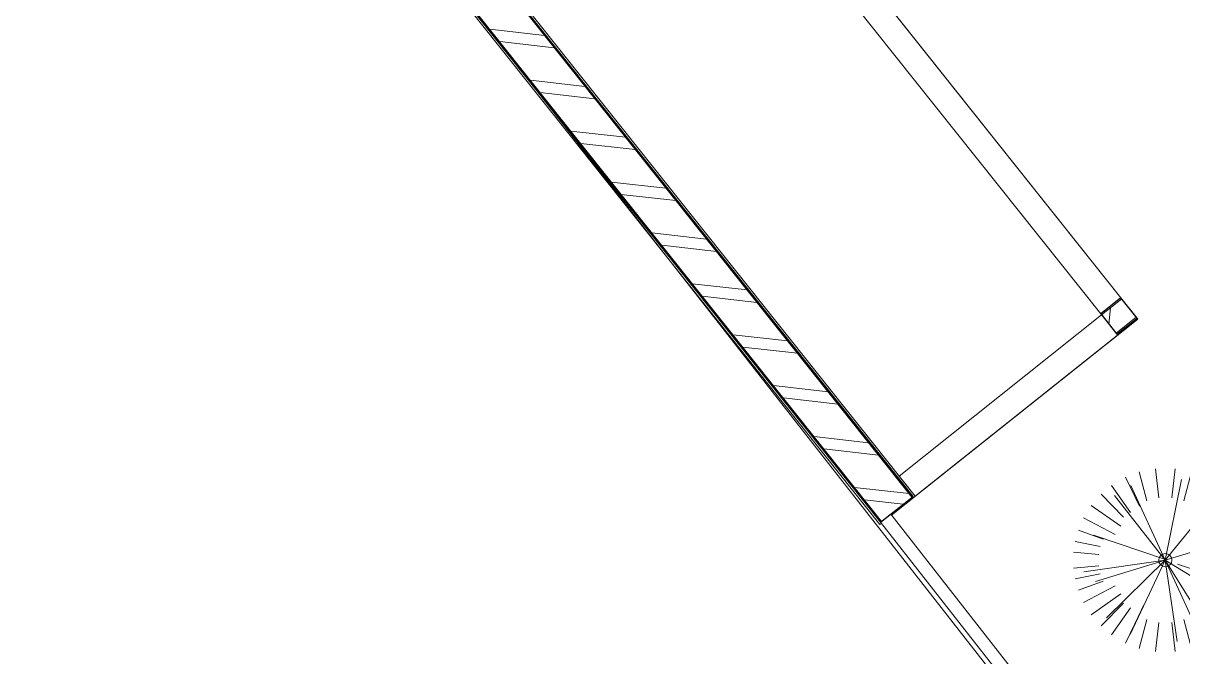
# Model space of a CAD drawing. Header units: millimetres. Extents: x 0 to 57242, y -59538 to 11130.
# Drawn here: x 17753 to 26716, y -31600 to -26702 of the extents above; entities that cross this region are included whole.
import ezdxf

# ---------------------------------------------------------------- set-up
doc = ezdxf.new("R2010")
doc.units = ezdxf.units.MM
for name, color, linetype, lineweight in [('A-FLOR', 192, 'Continuous', 9), ('A-WALL', 113, 'Continuous', 9), ('A-WALL-PATT', 111, 'Continuous', 25), ('GFdwg_dwg', 8, 'Continuous', 9), ('L-PLNT', 71, 'Continuous', 9)]:
    doc.layers.add(name, color=color, linetype=linetype, lineweight=lineweight)
pattern_1 = [(173.519, (19366.63, -23746.4), (-40.138, -353.327), []), (173.519, (19068.53, -23983.67), (-40.138, -353.327), [])]
pattern_2 = [(0, (0, 0), (812.8, 203.2), [33.528, -576.072, 33.528, -576.072, -3251.2]), (0, (0, 0), (812.8, 203.2), [-1219.2, 33.528, -1185.672, 33.528, -576.072, -1422.4]), (0, (0, 0), (812.8, 203.2), [-3048, 33.528, -372.872, 33.528, -982.472]), (120, (304.8, 101.6), (-582.3764, 602.3054), [33.528, -576.072, 33.528, -576.072, -3251.2]), (120, (304.8, 101.6), (-582.3764, 602.3054), [-1219.2, 33.528, -1185.672, 33.528, -576.072, -1422.4]), (120, (304.8, 101.6), (-582.3764, 602.3054), [-3048, 33.528, -372.872, 33.528, -982.472]), (240, (406.4, 508), (-230.4236, -805.5054), [33.528, -576.072, 33.528, -576.072, -3251.2]), (240, (406.4, 508), (-230.4236, -805.5054), [-1219.2, 33.528, -1185.672, 33.528, -576.072, -1422.4]), (240, (406.4, 508), (-230.4236, -805.5054), [-3048, 33.528, -372.872, 33.528, -982.472])]

# ---------------------------------------------------------------- blocks, each defined once
blk = doc.blocks.new('GFdwg_dwg_rge-311280-Level 0')
at = {"color": 1, "lineweight": 9}
blk.add_line((24530, 1200), (24520.6, 1200), dxfattribs=at)
at = {"color": 1, "lineweight": 9, "flags": 128}
for points in [[(24320.6, 1200), (19730, 1200), (19730, 1000), (24320.6, 1000)], [(24520.6, 1000), (24530, 1000), (24530, 1200)], [(24520.6, 1000), (24530, 1000), (24530, -1000), (24330, -1000), (24330, 1000)], [(19715, -1000), (24530, -1000), (24530, -1233.6)], [(24530, -1333.6), (24530, -1350), (7630, -1350), (7630, -1333.5)]]:
    blk.add_lwpolyline(points, dxfattribs=at)
blk = doc.blocks.new('GFdwg_dwg-311279-Level 0')
at = {"color": 1, "lineweight": 9, "flags": 128}
blk.add_lwpolyline([(47041.3, -59513.4), (47005.1, -59538.2), (21474.6, -26908.5)], dxfattribs=at)
at = {"rotation": 308.5192572358332}
blk.add_blockref('GFdwg_dwg_rge-311280-Level 0', (10153, -10543.8), dxfattribs=at)
blk = doc.blocks.new('M_RPC Shrub - Holly _2_ - 1_26 Meters-1230134-Level 0')
at = {"layer": 'L-PLNT'}
for p, q in [((-307, 641.5), (-199.6, 417.3)), ((-202.2, 681.8), (-142.1, 457.5)), ((-74.9, 707.2), (-51.3, 481.9)), ((74.9, 707.2), (51.3, 481.9)), ((202.2, 681.8), (142.1, 457.5)), ((307, 641.5), (199.6, 417.3)), ((-414.7, 577.8), (-268.5, 369)), ((0, 0), (-265.8, 578.3)), ((0, 0), (124.5, 624.2)), ((414.7, 577.8), (268.5, 369)), ((-496.9, 508.9), (-322, 331.6)), ((0, 0), (-393.5, 500.3)), ((0, 0), (401.2, 494.1)), ((496.9, 508.9), (322, 331.6)), ((-572.6, 421.8), (-343.8, 261.5)), ((572.6, 421.8), (343.8, 261.5)), ((-631.9, 326.3), (-387.9, 198.4)), ((631.9, 326.3), (387.9, 198.4)), ((-672.1, 232.7), (-481.1, 163.2)), ((-555.6, 192.4), (8.8, 3.3)), ((0, 0), (608.3, 187.3)), ((672.1, 232.7), (481.1, 163.2)), ((-696.4, 144.4), (-502.4, 104.7)), ((696.4, 144.4), (502.4, 104.7)), ((-708.6, 60.9), (-515, 42.9)), ((0, 0), (-630, -90.8)), ((0, 0), (-538.8, -165.9)), ((0, 0), (-454.1, -446)), ((0, 0), (-272.4, -575.3)), ((0, 0), (249.4, -542.6)), ((0, 0), (90.8, -630)), ((0, 0), (336.3, -540.4)), ((0, 0), (541.3, -334.8)), ((708.6, 60.9), (515, 42.9)), ((-708.6, -60.9), (-515, -42.9)), ((93.8, -31.4), (420, -140.7)), ((708.6, -60.9), (515, -42.9)), ((-696.4, -144.4), (-502.4, -104.7)), ((-672.1, -232.7), (-481.1, -163.2)), ((602.8, -204.5), (397.8, -134.9)), ((672.1, -232.7), (481.1, -163.2)), ((696.4, -144.4), (502.4, -104.7)), ((-631.9, -326.3), (-387.9, -198.4)), ((-572.6, -421.8), (-343.8, -261.5)), ((572.6, -421.8), (343.8, -261.5)), ((631.9, -326.3), (387.9, -198.4)), ((-496.9, -508.9), (-322, -331.6)), ((-253.8, -530.4), (-165, -345)), ((496.9, -508.9), (322, -331.6)), ((-414.7, -577.8), (-268.5, -369)), ((-307, -641.5), (-199.6, -417.3)), ((307, -641.5), (199.6, -417.3)), ((414.7, -577.8), (268.5, -369)), ((-202.2, -681.8), (-142.1, -457.5)), ((-74.9, -707.2), (-51.3, -481.9)), ((74.9, -707.2), (51.3, -481.9)), ((202.2, -681.8), (142.1, -457.5))]:
    blk.add_line(p, q, dxfattribs=at)
for start, end in [(360, 180), (180, 360)]:
    blk.add_arc((0, 0), 50.8, start, end, dxfattribs=at)

msp = doc.modelspace()

# ---------------------------------------------------------------- hatches: boundary and pattern name
at = {"layer": 'A-WALL-PATT', "lineweight": 9}
h = msp.add_hatch(dxfattribs=at)
h.set_pattern_fill('FP_15', color=256, angle=45, style=0, pattern_type=2)
h.set_pattern_definition(pattern_1)
h.paths.add_polyline_path([(24380.5, -30559.1), (24388.3, -30552.9), (13666.8, -17083.4), (13657.8, -17090.6), (13850.9, -17333.1), (13852, -17332.2), (23443.7, -29382.2)])
h = msp.add_hatch(dxfattribs=at)
h.set_pattern_fill('FP_15', color=256, angle=45, style=0, pattern_type=2)
h.set_pattern_definition(pattern_1)
h.paths.add_polyline_path([(24388.3, -30552.9), (24623, -30366.1), (14088.4, -17131.3), (13853.6, -17318.2), (23456.5, -29382.2)])
h = msp.add_hatch(dxfattribs=at)
h.set_pattern_fill('FP_15', color=256, angle=45, style=0, pattern_type=2)
h.set_pattern_definition(pattern_1)
h.paths.add_polyline_path([(24623, -30366.1), (24630.8, -30359.8), (21631.8, -26592.1), (21624, -26598.4), (23839.9, -29382.2)])
h.paths.add_polyline_path([(21437.1, -26363.6), (21445, -26357.4), (15058.4, -18333.9), (15053.4, -18337.9), (15041, -18322.2), (15045.9, -18318.3), (15039.7, -18310.4), (15031.9, -18316.7), (21318.9, -26215)])
h.paths.add_polyline_path([(14982.1, -18254.1), (14989.9, -18247.9), (14983.6, -18240), (14978.7, -18244), (14966.2, -18228.3), (14971.2, -18224.4), (14102.4, -17132.9), (14094.6, -17139.2), (14974, -18244)])
h = msp.add_hatch(dxfattribs=at)
h.set_pattern_fill('FP_27', color=256, style=0, pattern_type=2)
h.set_pattern_definition(pattern_2)
h.paths.add_polyline_path([(26087.9, -28957.2), (26244.4, -28832.6), (26238.2, -28824.8), (26081.7, -28949.3)])
h = msp.add_hatch(dxfattribs=at)
h.set_pattern_fill('FP_28', color=256, angle=45, style=0, pattern_type=2)
h.set_pattern_definition([(263.52, (26159.95, -28887.07), (353.33, -40.14), []), (263.52, (26397.22, -29185.17), (353.33, -40.14), [])])
h.paths.add_polyline_path([(26200, -29098), (26356.5, -28973.4), (26244.4, -28832.6), (26087.9, -28957.2)])
h = msp.add_hatch(dxfattribs=at)
h.set_pattern_fill('FP_27', color=256, style=0, pattern_type=2)
h.set_pattern_definition(pattern_2)
h.paths.add_polyline_path([(26200, -29098), (26206.3, -29105.8), (26362.7, -28981.3), (26356.5, -28973.4)])

# ---------------------------------------------------------------- linework, layer by layer
at = {"layer": 'A-FLOR'}
for p, q in [((23369.9, -25221.4), (26238.1, -28824.8)), ((26368.6, -28988.7), (24464.5, -30504.3)), ((26362.7, -28981.3), (26368.6, -28988.7))]:
    msp.add_line(p, q, dxfattribs=at)
at = {"layer": 'A-WALL'}
for p, q in [((24388.3, -30552.9), (13666.8, -17083.4)), ((24623, -30366.1), (21624, -26598.4)), ((26244.4, -28832.6), (26087.9, -28957.2)), ((26356.5, -28973.4), (26200, -29098)), ((24459.2, -30497.5), (24380.5, -30559.1)), ((47041.3, -59513.4), (24380.5, -30559.1)), ((24459.2, -30497.5), (47062.2, -59377.9))]:
    msp.add_line(p, q, dxfattribs=at)
at = {"layer": 'A-WALL', "lineweight": 25}
for p, q in [((13852, -17332.2), (24380.5, -30559.1)), ((24630.8, -30359.8), (21638, -26600)), ((26238.2, -28824.8), (26081.7, -28949.3)), ((26362.7, -28981.3), (26238.2, -28824.8)), ((26081.7, -28949.3), (26206.3, -29105.8)), ((26206.3, -29105.8), (26362.7, -28981.3)), ((24380.5, -30559.1), (24630.8, -30359.8))]:
    msp.add_line(p, q, dxfattribs=at)

# ---------------------------------------------------------------- block references
at = {"layer": 'GFdwg_dwg', "color": 1}
msp.add_blockref('GFdwg_dwg-311279-Level 0', (0, 0), dxfattribs=at)
at = {"layer": 'L-PLNT'}
msp.add_blockref('M_RPC Shrub - Holly _2_ - 1_26 Meters-1230134-Level 0', (26581.1, -30852.6), dxfattribs=at)

doc.saveas('drawing.dxf')
